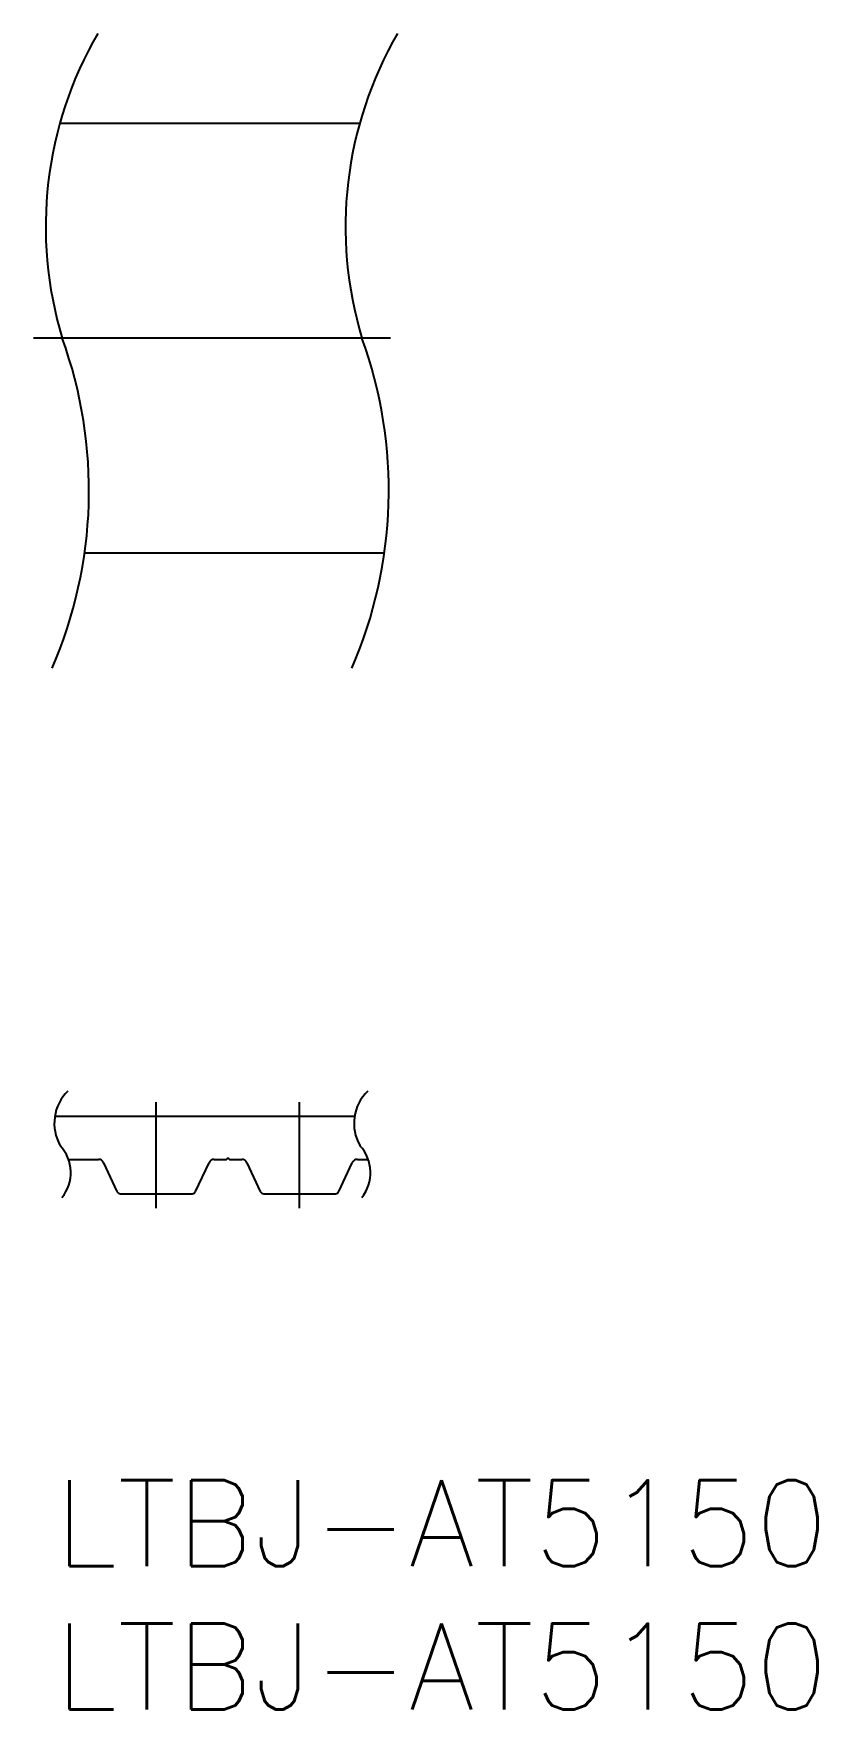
# Model space of a CAD drawing. Extents: x -0.7 to 26.6, y -8 to 50.5.
import ezdxf

# ---------------------------------------------------------------- set-up
doc = ezdxf.new("R2010")
doc.units = 0
doc.header["$LTSCALE"] = 0.5
doc.linetypes.add('CENTER', pattern=[50.8, 31.75, -6.35, 6.35, -6.35])
for name, color, linetype in [('MSM_CENTER', 1, 'CENTER'), ('MSM_CONTINUOUS', 7, 'CONTINUOUS'), ('MSM_NARROW', 5, 'CONTINUOUS'), ('MSM_PART_NUMBER', 7, 'CONTINUOUS')]:
    doc.layers.add(name, color=color, linetype=linetype)
doc.styles.get("Standard").update_dxf_attribs({"font": 'txt.shx', "height": 3, "bigfont": 'bigfont.shx'})

# ---------------------------------------------------------------- blocks, each defined once
blk = doc.blocks.new('*U10')
at = {"layer": 'MSM_PART_NUMBER'}
blk.add_text('LTBJ-AT5150', height=3, dxfattribs=at).set_placement((0, -3))
blk = doc.blocks.new('*U11')
at = {"layer": 'MSM_PART_NUMBER'}
blk.add_text('LTBJ-AT5150', height=3, dxfattribs=at).set_placement((0, -8))

msp = doc.modelspace()

# ---------------------------------------------------------------- linework, layer by layer
at = {"layer": 'MSM_CENTER'}
for p, q in [((11.721, 39.863), (-0.738, 39.863)), ((3.546, 9.5), (3.546, 13.2)), ((8.546, 9.5), (8.546, 13.2))]:
    msp.add_line(p, q, dxfattribs=at)
at = {"layer": 'MSM_CONTINUOUS'}
for p, q in [((10.64, 47.363), (0.181, 47.363)), ((11.503, 32.363), (1.043, 32.363)), ((10.463, 12.7), (0.003, 12.7)), ((0.481, 11.2), (1.525, 11.2)), ((5.566, 11.2), (5.996, 11.2)), ((6.066, 11.23), (6.026, 11.23)), ((6.096, 11.2), (6.525, 11.2)), ((10.566, 11.2), (10.941, 11.2)), ((1.706, 11.085), (2.173, 10.083)), ((4.918, 10.083), (5.385, 11.085)), ((6.706, 11.085), (7.173, 10.083)), ((9.918, 10.083), (10.385, 11.085)), ((2.296, 10), (4.796, 10)), ((7.296, 10), (9.796, 10))]:
    msp.add_line(p, q, dxfattribs=at)
for centre, radius, start, end in [((1.525, 11), 0.2, 25, 90), ((5.566, 11), 0.2, 90, 155), ((5.996, 11.22), 0.02, 270, 0), ((6.026, 11.22), 0.01, 90, 180), ((6.066, 11.22), 0.01, 0, 90), ((6.096, 11.22), 0.02, 180, 270), ((6.525, 11), 0.2, 25, 90), ((10.566, 11), 0.2, 90, 155), ((2.319, 10.165), 0.167, 209.36575, 262.04743), ((4.772, 10.165), 0.167, 277.95257, 330.63425), ((7.319, 10.165), 0.167, 209.36575, 262.04743), ((9.772, 10.165), 0.167, 277.95257, 330.63425)]:
    msp.add_arc(centre, radius, start, end, dxfattribs=at)
at = {"layer": 'MSM_NARROW'}
for centre, radius, start, end in [((13.13, 43.752), 13.443, 149.87605, 196.8151), ((23.59, 43.752), 13.443, 149.87605, 196.8151), ((-14.373, 34.547), 15.57, 336.51051, 19.9647), ((-3.913, 34.547), 15.57, 336.51051, 19.9647), ((1.549, 12.459), 1.564, 134.09313, 209.89741), ((12.009, 12.459), 1.564, 134.09313, 209.89741), ((-0.831, 10.738), 1.391, 321.15734, 42.59841), ((9.628, 10.738), 1.391, 321.15734, 42.59841)]:
    msp.add_arc(centre, radius, start, end, dxfattribs=at)

# ---------------------------------------------------------------- block references
at = {"layer": 'MSM_CONTINUOUS'}
for name in ['*U10', '*U11']:
    msp.add_blockref(name, (0, 0), dxfattribs=at)

doc.saveas('drawing.dxf')
